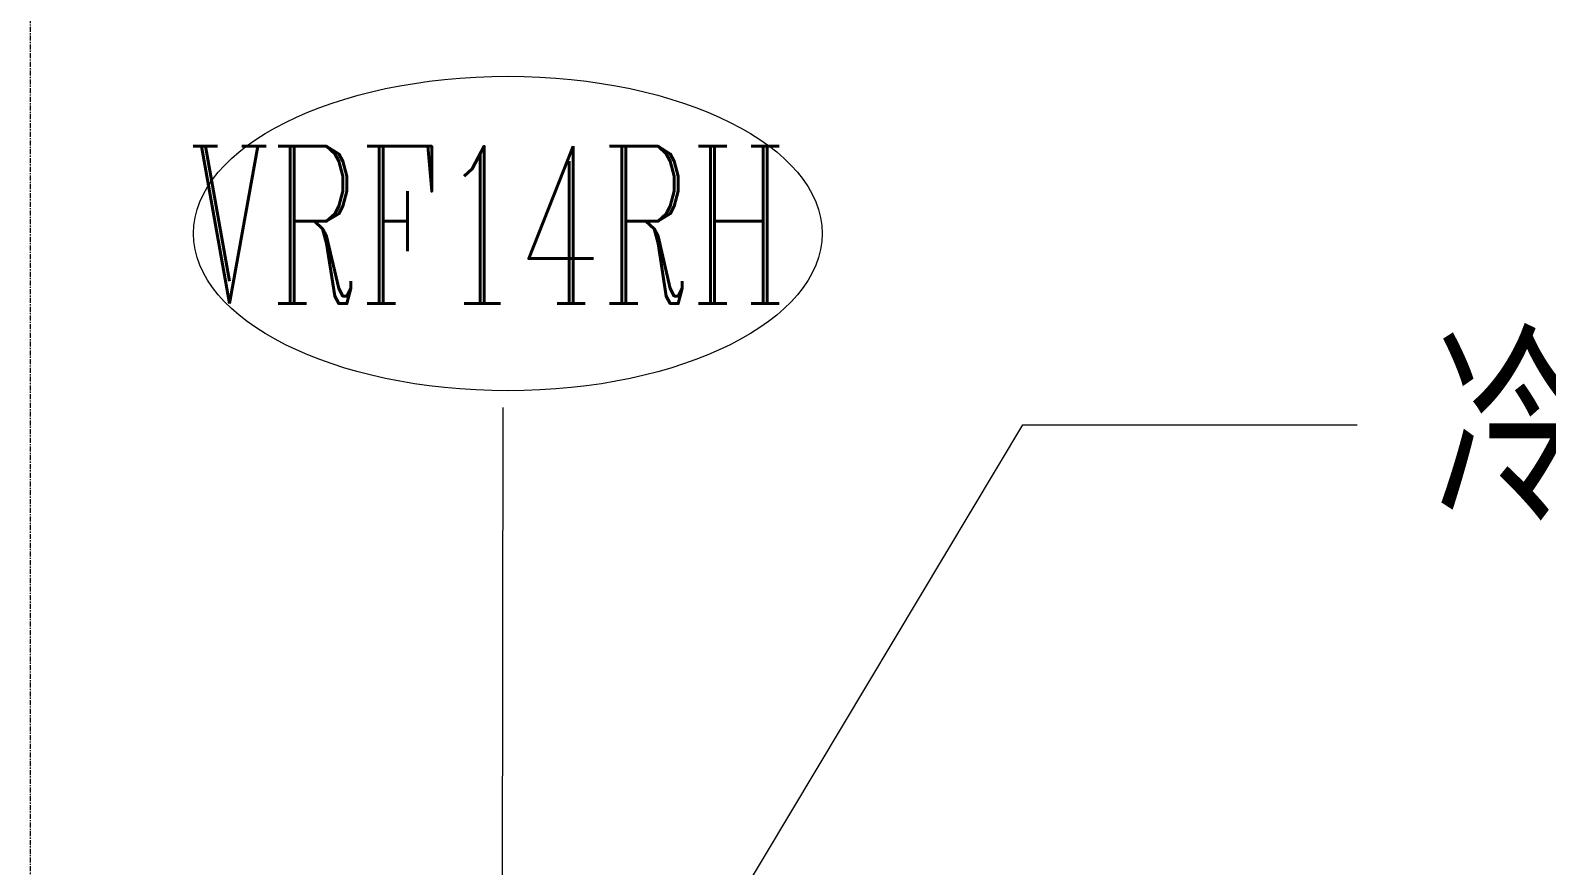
# Model space of a CAD drawing. Header units: millimetres. Extents: x 147619 to 200208, y -27981 to 8299.
# Drawn here: x 174000 to 177859, y 873 to 2998 of the extents above; entities that cross this region are included whole.
import ezdxf

# ---------------------------------------------------------------- set-up
doc = ezdxf.new("R2010")
doc.units = ezdxf.units.MM
doc.linetypes.add('轴网线', pattern=[22.24, 12.7, -3.18, 3.18, -3.18])
doc.layers.add('0-1', color=7, linetype='Continuous', lineweight=5)
doc.layers.add('M-EQPM-IDEN', color=7, linetype='Continuous', lineweight=5)
for name, color, linetype, lineweight, true_color in [('G-ANNO-TEXT-2', 3, 'Continuous', 5, 0x00ff00), ('M-EQPM-IDEN-1', 3, 'Continuous', 5, 0x00ff00), ('S-GRID-1', 7, '轴网线', 5, 0x5151ff)]:
    doc.layers.add(name, color=color, linetype=linetype, lineweight=lineweight, true_color=true_color)
doc.styles.add('Complex', font='complex_.ttf', dxfattribs={"width": 0.6, "height": 400})
doc.styles.add('TJ_FangSong', font='', dxfattribs={"width": 0.7, "height": 400})
doc.styles.get('TJ_FangSong').set_extended_font_data('TJ_FangSong')

# ---------------------------------------------------------------- blocks, each defined once
blk = doc.blocks.new('YXQH_AR_B9-20_rvt-1-10-003 三层空调通风平面图')
at = {"layer": 'S-GRID-1'}
blk.add_line((174000, 7499.5), (174000, -27181.2), dxfattribs=at)
blk = doc.blocks.new('TJ_设备标注-样式二 - 封闭式-586405-10-003 三层空调通风平面图')
at = {"layer": 'M-EQPM-IDEN'}
blk.add_ellipse((0.458, 0.2), major_axis=(-8, 0), ratio=0.5, dxfattribs=at)

msp = doc.modelspace()

# ---------------------------------------------------------------- linework, layer by layer
at = {"layer": 'G-ANNO-TEXT-2'}
for p, q in [((174528.5, -1339.6), (176525.9, 1995.2)), ((176525.9, 1995.2), (177376.9, 1995.2))]:
    msp.add_line(p, q, dxfattribs=at)
at = {"layer": 'M-EQPM-IDEN'}
msp.add_line((175200, -177.3), (175203, 2038.7), dxfattribs=at)

# ---------------------------------------------------------------- block references
at = {"layer": '0-1'}
msp.add_blockref('YXQH_AR_B9-20_rvt-1-10-003 三层空调通风平面图', (0, 0), dxfattribs=at)
at = {"layer": 'M-EQPM-IDEN', "xscale": 99.99999999999993, "yscale": 99.99999999999993, "zscale": 99.99999999999993}
msp.add_blockref('TJ_设备标注-样式二 - 封闭式-586405-10-003 三层空调通风平面图', (175169.5, 2461.4), dxfattribs=at)

# ---------------------------------------------------------------- texts
at = {"layer": 'G-ANNO-TEXT-2', "insert": (177576.9, 2195.2), "char_height": 400, "width": 5123.585, "attachment_point": 1, "style": 'TJ_FangSong'}
msp.add_mtext('冷凝水排至设备平台地漏', dxfattribs=at)
at = {"layer": 'M-EQPM-IDEN-1', "insert": (174404.4, 2703.3), "char_height": 400, "width": 1976.961, "attachment_point": 1, "style": 'Complex'}
msp.add_mtext('VRF14RH', dxfattribs=at)

doc.saveas('drawing.dxf')
